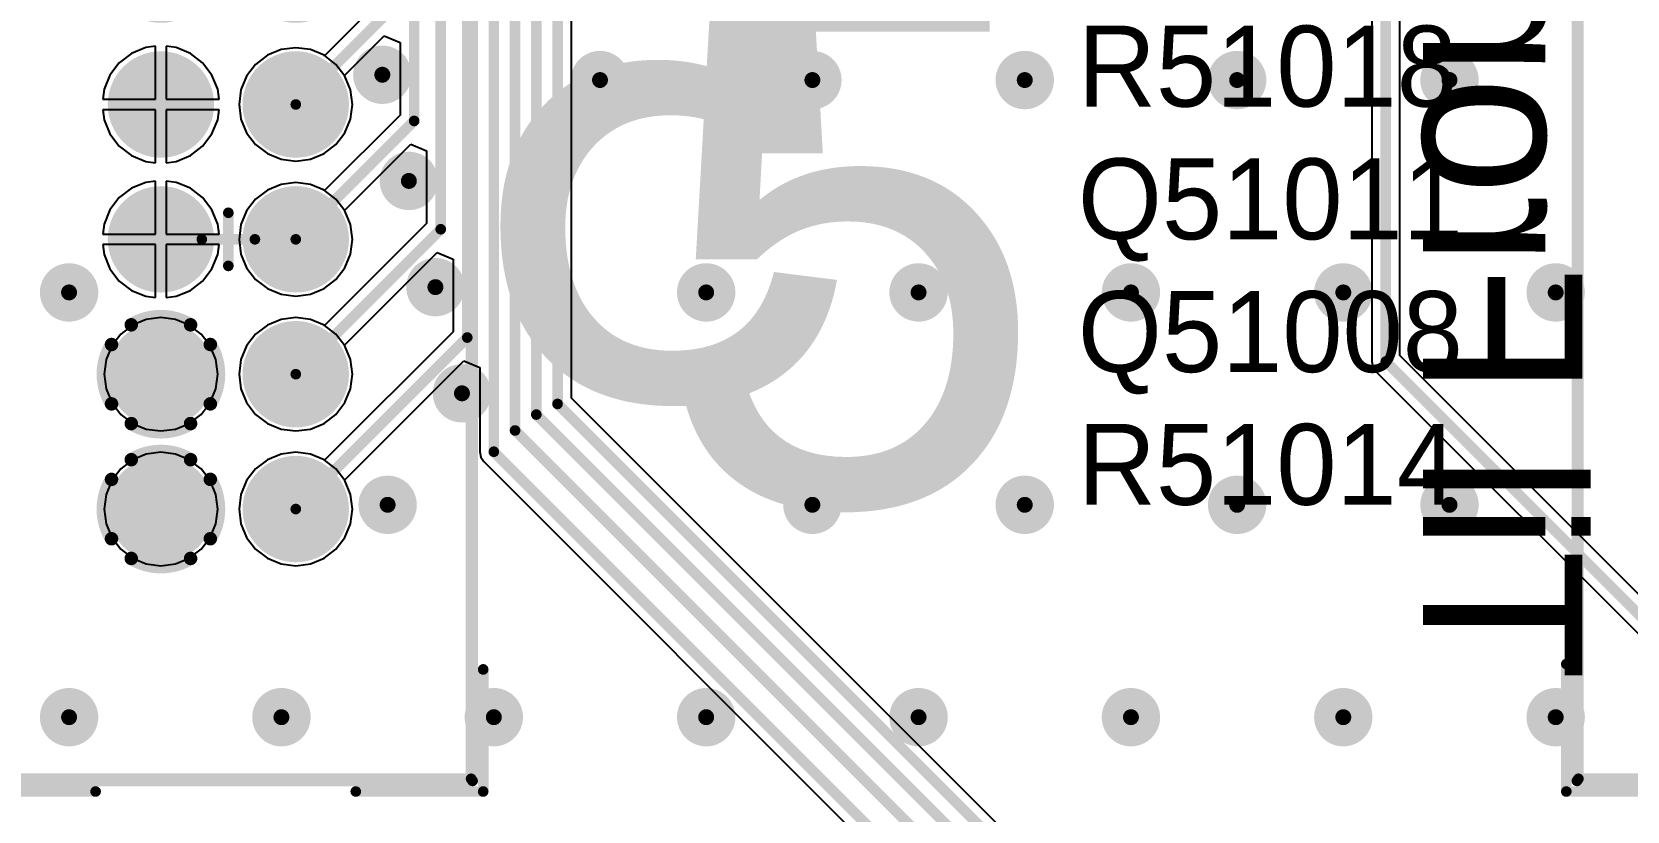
# Model space of a CAD drawing. Header units: millimetres. Extents: x 372 to 687, y 380 to 482.
# Drawn here: x 477.3 to 507.34, y 402.23 to 416.91 of the extents above; entities that cross this region are included whole.
import ezdxf

# ---------------------------------------------------------------- set-up
doc = ezdxf.new("R2010")
doc.units = ezdxf.units.MM
for name, color, linetype in [('BottomLayer', 5, 'Continuous'), ('BottomOverlay', 54, 'Continuous'), ('BottomSolder', 6, 'Continuous'), ('InternalPlane1', 76, 'Continuous'), ('InternalPlane2', 16, 'Continuous'), ('Mechanical13', 56, 'Continuous'), ('Mechanical15', 56, 'Continuous'), ('MultiLayer', 9, 'Continuous'), ('PadHoleLayer', 156, 'Continuous'), ('TopLayer', 1, 'Continuous'), ('TopOverlay', 2, 'Continuous'), ('TopSolder', 216, 'Continuous'), ('ViaHoleLayer', 16, 'Continuous')]:
    doc.layers.add(name, color=color, linetype=linetype)

# ---------------------------------------------------------------- blocks, each defined once
blk = doc.blocks.new('HDRV10W64P254_2X5_2030X900X900B_B_437')
at = {"layer": 'BottomLayer', "const_width": 0.9}
for points in [[(-1.72, 5.08, 1), (-0.82, 5.08, 1)], [(0.82, 5.08, 1), (1.72, 5.08, 1)], [(-1.72, 2.54, 1), (-0.82, 2.54, 1)], [(0.82, 2.54, 1), (1.72, 2.54, 1)], [(-1.72, 0, 1), (-0.82, 0, 1)], [(0.82, 0, 1), (1.72, 0, 1)], [(-1.72, -2.54, 1), (-0.82, -2.54, 1)], [(0.82, -2.54, 1), (1.72, -2.54, 1)], [(-1.72, -5.08, 1), (-0.82, -5.08, 1)], [(0.82, -5.08, 1), (1.72, -5.08, 1)]]:
    blk.add_lwpolyline(points, format="xyb", close=True, dxfattribs=at)
at = {"layer": 'BottomOverlay', "const_width": 0.2}
for points in [[(-2.4, 10.4), (-4.8, 10.4)], [(-4.8, 10.4), (-4.8, 8.1)], [(4.8, 10.4), (2.5, 10.4)], [(4.8, 10.4), (4.8, 8)], [(-4.8, -8), (-4.8, -10.4)], [(4.8, -8.1), (4.8, -10.4)], [(-2.5, -10.4), (-4.8, -10.4)], [(4.8, -10.4), (2.4, -10.4)]]:
    blk.add_lwpolyline(points, dxfattribs=at)
at = {"layer": 'BottomOverlay'}
for points, const_width in [([(-4.85, 10.4, 1), (-4.75, 10.4, 1)], 0.1), ([(-4.85, 10.4, 1), (-4.75, 10.4, 1)], 0.1), ([(-2.45, 10.4, 1), (-2.35, 10.4, 1)], 0.1), ([(2.45, 10.4, 1), (2.55, 10.4, 1)], 0.1), ([(4.75, 10.4, 1), (4.85, 10.4, 1)], 0.1), ([(4.75, 10.4, 1), (4.85, 10.4, 1)], 0.1), ([(-4.85, 8.1, 1), (-4.75, 8.1, 1)], 0.1), ([(4.75, 8, 1), (4.85, 8, 1)], 0.1), ([(-4.85, -8, 1), (-4.75, -8, 1)], 0.1), ([(4.75, -8.1, 1), (4.85, -8.1, 1)], 0.1), ([(-5.3, -10, 1), (-5.7, -10, 1)], 0.5), ([(-5.825, -10, 1), (-5.575, -10, 1)], 0.25), ([(-5.425, -10, 1), (-5.175, -10, 1)], 0.25), ([(-4.85, -10.4, 1), (-4.75, -10.4, 1)], 0.1), ([(-4.85, -10.4, 1), (-4.75, -10.4, 1)], 0.1), ([(-2.55, -10.4, 1), (-2.45, -10.4, 1)], 0.1), ([(2.35, -10.4, 1), (2.45, -10.4, 1)], 0.1), ([(4.75, -10.4, 1), (4.85, -10.4, 1)], 0.1), ([(4.75, -10.4, 1), (4.85, -10.4, 1)], 0.1)]:
    blk.add_lwpolyline(points, format="xyb", close=True, dxfattribs=dict(at, const_width=const_width))
at = {"layer": 'BottomSolder', "const_width": 1.002}
for points in [[(-1.771, 5.08, 1), (-0.769, 5.08, 1)], [(0.769, 5.08, 1), (1.771, 5.08, 1)], [(-1.771, 2.54, 1), (-0.769, 2.54, 1)], [(0.769, 2.54, 1), (1.771, 2.54, 1)], [(-1.771, 0, 1), (-0.769, 0, 1)], [(0.769, 0, 1), (1.771, 0, 1)], [(-1.771, -2.54, 1), (-0.769, -2.54, 1)], [(0.769, -2.54, 1), (1.771, -2.54, 1)], [(-1.771, -5.08, 1), (-0.769, -5.08, 1)], [(0.769, -5.08, 1), (1.771, -5.08, 1)]]:
    blk.add_lwpolyline(points, format="xyb", close=True, dxfattribs=at)
at = {"layer": 'InternalPlane1', "const_width": 0.85}
for points in [[(-1.695, 5.08, 1), (-0.845, 5.08, 1)], [(0.845, 5.08, 1), (1.695, 5.08, 1)], [(-1.695, 2.54, 1), (-0.845, 2.54, 1)], [(0.845, 2.54, 1), (1.695, 2.54, 1)], [(-1.695, 0, 1), (-0.845, 0, 1)], [(0.845, 0, 1), (1.695, 0, 1)], [(-1.695, -2.54, 1), (-0.845, -2.54, 1)], [(0.845, -2.54, 1), (1.695, -2.54, 1)], [(-1.695, -5.08, 1), (-0.845, -5.08, 1)], [(0.845, -5.08, 1), (1.695, -5.08, 1)]]:
    blk.add_lwpolyline(points, format="xyb", close=True, dxfattribs=at)
at = {"layer": 'InternalPlane2', "const_width": 0.254}
for points in [[(0.711, 6.01, -0.277325), (1.829, 6.01)], [(0.34, 4.521, -0.277325), (0.34, 5.639)], [(2.2, 5.639, -0.277325), (2.2, 4.521)], [(1.829, 4.15, -0.277325), (0.711, 4.15)], [(0.711, 3.47, -0.277325), (1.829, 3.47)], [(0.34, 1.981, -0.277325), (0.34, 3.099)], [(2.2, 3.099, -0.277325), (2.2, 1.981)], [(1.829, 1.61, -0.277325), (0.711, 1.61)]]:
    blk.add_lwpolyline(points, format="xyb", dxfattribs=at)
at = {"layer": 'InternalPlane2'}
for points, const_width in [([(0.648, 6.01, 1), (0.775, 6.01, 1)], 0.127), ([(1.765, 6.01, 1), (1.892, 6.01, 1)], 0.127), ([(-1.695, 5.08, 1), (-0.845, 5.08, 1)], 0.85), ([(0.276, 5.639, 1), (0.403, 5.639, 1)], 0.127), ([(2.137, 5.639, 1), (2.264, 5.639, 1)], 0.127), ([(0.276, 4.521, 1), (0.403, 4.521, 1)], 0.127), ([(2.137, 4.521, 1), (2.264, 4.521, 1)], 0.127), ([(0.648, 4.15, 1), (0.775, 4.15, 1)], 0.127), ([(1.765, 4.15, 1), (1.892, 4.15, 1)], 0.127), ([(-1.695, 2.54, 1), (-0.845, 2.54, 1)], 0.85), ([(0.648, 3.47, 1), (0.775, 3.47, 1)], 0.127), ([(1.765, 3.47, 1), (1.892, 3.47, 1)], 0.127), ([(0.276, 3.099, 1), (0.403, 3.099, 1)], 0.127), ([(2.137, 3.099, 1), (2.264, 3.099, 1)], 0.127), ([(0.276, 1.981, 1), (0.403, 1.981, 1)], 0.127), ([(2.137, 1.981, 1), (2.264, 1.981, 1)], 0.127), ([(0.648, 1.61, 1), (0.775, 1.61, 1)], 0.127), ([(1.765, 1.61, 1), (1.892, 1.61, 1)], 0.127), ([(-1.695, 0, 1), (-0.845, 0, 1)], 0.85), ([(0.845, 0, 1), (1.695, 0, 1)], 0.85), ([(-1.695, -2.54, 1), (-0.845, -2.54, 1)], 0.85), ([(0.845, -2.54, 1), (1.695, -2.54, 1)], 0.85), ([(-1.695, -5.08, 1), (-0.845, -5.08, 1)], 0.85), ([(0.845, -5.08, 1), (1.695, -5.08, 1)], 0.85)]:
    blk.add_lwpolyline(points, format="xyb", close=True, dxfattribs=dict(at, const_width=const_width))
at = {"layer": 'Mechanical13', "const_width": 0.2}
for points in [[(-4.572, 10.16), (-4.572, -10.16)], [(4.572, 10.16), (-4.572, 10.16)], [(4.572, 10.16), (4.572, -10.16)], [(4.572, -10.16), (-4.572, -10.16)]]:
    blk.add_lwpolyline(points, dxfattribs=at)
at = {"layer": 'Mechanical13', "const_width": 0.1}
for points in [[(-4.622, 10.16, 1), (-4.522, 10.16, 1)], [(-4.622, 10.16, 1), (-4.522, 10.16, 1)], [(4.522, 10.16, 1), (4.622, 10.16, 1)], [(4.522, 10.16, 1), (4.622, 10.16, 1)], [(-4.622, -10.16, 1), (-4.522, -10.16, 1)], [(-4.622, -10.16, 1), (-4.522, -10.16, 1)], [(4.522, -10.16, 1), (4.622, -10.16, 1)], [(4.522, -10.16, 1), (4.622, -10.16, 1)]]:
    blk.add_lwpolyline(points, format="xyb", close=True, dxfattribs=at)
at = {"layer": 'Mechanical15', "const_width": 0.2}
for points in [[(-4.6, 10.2), (-4.6, -10.2)], [(4.6, 10.2), (-4.6, 10.2)], [(4.6, 10.2), (4.6, -10.2)], [(0, 0.5), (0, -0.5)], [(0.5, 0), (-0.5, 0)], [(4.6, -10.2), (-4.6, -10.2)]]:
    blk.add_lwpolyline(points, dxfattribs=at)
at = {"layer": 'Mechanical15', "const_width": 0.1}
for points in [[(-4.65, 10.2, 1), (-4.55, 10.2, 1)], [(-4.65, 10.2, 1), (-4.55, 10.2, 1)], [(4.55, 10.2, 1), (4.65, 10.2, 1)], [(4.55, 10.2, 1), (4.65, 10.2, 1)], [(-0.05, 0.5, 1), (0.05, 0.5, 1)], [(-0.55, 0, 1), (-0.45, 0, 1)], [(0.45, 0, 1), (0.55, 0, 1)], [(-0.05, -0.5, 1), (0.05, -0.5, 1)], [(-4.65, -10.2, 1), (-4.55, -10.2, 1)], [(-4.65, -10.2, 1), (-4.55, -10.2, 1)], [(4.55, -10.2, 1), (4.65, -10.2, 1)], [(4.55, -10.2, 1), (4.65, -10.2, 1)]]:
    blk.add_lwpolyline(points, format="xyb", close=True, dxfattribs=at)
at = {"layer": 'MultiLayer', "const_width": 0.9}
for points in [[(-1.72, 5.08, 1), (-0.82, 5.08, 1)], [(0.82, 5.08, 1), (1.72, 5.08, 1)], [(-1.72, 2.54, 1), (-0.82, 2.54, 1)], [(0.82, 2.54, 1), (1.72, 2.54, 1)], [(-1.72, 0, 1), (-0.82, 0, 1)], [(0.82, 0, 1), (1.72, 0, 1)], [(-1.72, -2.54, 1), (-0.82, -2.54, 1)], [(0.82, -2.54, 1), (1.72, -2.54, 1)], [(-1.72, -5.08, 1), (-0.82, -5.08, 1)], [(0.82, -5.08, 1), (1.72, -5.08, 1)]]:
    blk.add_lwpolyline(points, format="xyb", close=True, dxfattribs=at)
at = {"layer": 'PadHoleLayer', "const_width": 0.45}
for points in [[(-1.495, 5.08, 1), (-1.045, 5.08, 1)], [(1.045, 5.08, 1), (1.495, 5.08, 1)], [(-1.495, 2.54, 1), (-1.045, 2.54, 1)], [(1.045, 2.54, 1), (1.495, 2.54, 1)], [(-1.495, 0, 1), (-1.045, 0, 1)], [(1.045, 0, 1), (1.495, 0, 1)], [(-1.495, -2.54, 1), (-1.045, -2.54, 1)], [(1.045, -2.54, 1), (1.495, -2.54, 1)], [(-1.495, -5.08, 1), (-1.045, -5.08, 1)], [(1.045, -5.08, 1), (1.495, -5.08, 1)]]:
    blk.add_lwpolyline(points, format="xyb", close=True, dxfattribs=at)
at = {"layer": 'TopLayer', "const_width": 0.9}
for points in [[(-1.72, 5.08, 1), (-0.82, 5.08, 1)], [(0.82, 5.08, 1), (1.72, 5.08, 1)], [(-1.72, 2.54, 1), (-0.82, 2.54, 1)], [(0.82, 2.54, 1), (1.72, 2.54, 1)], [(-1.72, 0, 1), (-0.82, 0, 1)], [(0.82, 0, 1), (1.72, 0, 1)], [(-1.72, -2.54, 1), (-0.82, -2.54, 1)], [(0.82, -2.54, 1), (1.72, -2.54, 1)], [(-1.72, -5.08, 1), (-0.82, -5.08, 1)], [(0.82, -5.08, 1), (1.72, -5.08, 1)]]:
    blk.add_lwpolyline(points, format="xyb", close=True, dxfattribs=at)
at = {"layer": 'TopSolder', "const_width": 1.002}
for points in [[(-1.771, 5.08, 1), (-0.769, 5.08, 1)], [(0.769, 5.08, 1), (1.771, 5.08, 1)], [(-1.771, 2.54, 1), (-0.769, 2.54, 1)], [(0.769, 2.54, 1), (1.771, 2.54, 1)], [(-1.771, 0, 1), (-0.769, 0, 1)], [(0.769, 0, 1), (1.771, 0, 1)], [(-1.771, -2.54, 1), (-0.769, -2.54, 1)], [(0.769, -2.54, 1), (1.771, -2.54, 1)], [(-1.771, -5.08, 1), (-0.769, -5.08, 1)], [(0.769, -5.08, 1), (1.771, -5.08, 1)]]:
    blk.add_lwpolyline(points, format="xyb", close=True, dxfattribs=at)
blk = doc.blocks.new('HDRV10W64P254_2X5_2030X900X900B_B_439')
at = {"layer": 'BottomLayer', "const_width": 0.9}
for points in [[(-1.72, 5.08, 1), (-0.82, 5.08, 1)], [(0.82, 5.08, 1), (1.72, 5.08, 1)], [(-1.72, 2.54, 1), (-0.82, 2.54, 1)], [(0.82, 2.54, 1), (1.72, 2.54, 1)], [(-1.72, 0, 1), (-0.82, 0, 1)], [(0.82, 0, 1), (1.72, 0, 1)], [(-1.72, -2.54, 1), (-0.82, -2.54, 1)], [(0.82, -2.54, 1), (1.72, -2.54, 1)], [(-1.72, -5.08, 1), (-0.82, -5.08, 1)], [(0.82, -5.08, 1), (1.72, -5.08, 1)]]:
    blk.add_lwpolyline(points, format="xyb", close=True, dxfattribs=at)
at = {"layer": 'BottomOverlay', "const_width": 0.2}
for points in [[(-2.4, 10.4), (-4.8, 10.4)], [(-4.8, 10.4), (-4.8, 8.1)], [(4.8, 10.4), (2.5, 10.4)], [(4.8, 10.4), (4.8, 8)], [(-4.8, -8), (-4.8, -10.4)], [(4.8, -8.1), (4.8, -10.4)], [(-2.5, -10.4), (-4.8, -10.4)], [(4.8, -10.4), (2.4, -10.4)]]:
    blk.add_lwpolyline(points, dxfattribs=at)
at = {"layer": 'BottomOverlay'}
for points, const_width in [([(-4.85, 10.4, 1), (-4.75, 10.4, 1)], 0.1), ([(-4.85, 10.4, 1), (-4.75, 10.4, 1)], 0.1), ([(-2.45, 10.4, 1), (-2.35, 10.4, 1)], 0.1), ([(2.45, 10.4, 1), (2.55, 10.4, 1)], 0.1), ([(4.75, 10.4, 1), (4.85, 10.4, 1)], 0.1), ([(4.75, 10.4, 1), (4.85, 10.4, 1)], 0.1), ([(-4.85, 8.1, 1), (-4.75, 8.1, 1)], 0.1), ([(4.75, 8, 1), (4.85, 8, 1)], 0.1), ([(-4.85, -8, 1), (-4.75, -8, 1)], 0.1), ([(4.75, -8.1, 1), (4.85, -8.1, 1)], 0.1), ([(-5.3, -10, 1), (-5.7, -10, 1)], 0.5), ([(-5.825, -10, 1), (-5.575, -10, 1)], 0.25), ([(-5.425, -10, 1), (-5.175, -10, 1)], 0.25), ([(-4.85, -10.4, 1), (-4.75, -10.4, 1)], 0.1), ([(-4.85, -10.4, 1), (-4.75, -10.4, 1)], 0.1), ([(-2.55, -10.4, 1), (-2.45, -10.4, 1)], 0.1), ([(2.35, -10.4, 1), (2.45, -10.4, 1)], 0.1), ([(4.75, -10.4, 1), (4.85, -10.4, 1)], 0.1), ([(4.75, -10.4, 1), (4.85, -10.4, 1)], 0.1)]:
    blk.add_lwpolyline(points, format="xyb", close=True, dxfattribs=dict(at, const_width=const_width))
at = {"layer": 'BottomSolder', "const_width": 1.002}
for points in [[(-1.771, 5.08, 1), (-0.769, 5.08, 1)], [(0.769, 5.08, 1), (1.771, 5.08, 1)], [(-1.771, 2.54, 1), (-0.769, 2.54, 1)], [(0.769, 2.54, 1), (1.771, 2.54, 1)], [(-1.771, 0, 1), (-0.769, 0, 1)], [(0.769, 0, 1), (1.771, 0, 1)], [(-1.771, -2.54, 1), (-0.769, -2.54, 1)], [(0.769, -2.54, 1), (1.771, -2.54, 1)], [(-1.771, -5.08, 1), (-0.769, -5.08, 1)], [(0.769, -5.08, 1), (1.771, -5.08, 1)]]:
    blk.add_lwpolyline(points, format="xyb", close=True, dxfattribs=at)
at = {"layer": 'InternalPlane1', "const_width": 0.85}
for points in [[(-1.695, 5.08, 1), (-0.845, 5.08, 1)], [(0.845, 5.08, 1), (1.695, 5.08, 1)], [(-1.695, 2.54, 1), (-0.845, 2.54, 1)], [(0.845, 2.54, 1), (1.695, 2.54, 1)], [(-1.695, 0, 1), (-0.845, 0, 1)], [(0.845, 0, 1), (1.695, 0, 1)], [(-1.695, -2.54, 1), (-0.845, -2.54, 1)], [(0.845, -2.54, 1), (1.695, -2.54, 1)], [(-1.695, -5.08, 1), (-0.845, -5.08, 1)], [(0.845, -5.08, 1), (1.695, -5.08, 1)]]:
    blk.add_lwpolyline(points, format="xyb", close=True, dxfattribs=at)
at = {"layer": 'InternalPlane2', "const_width": 0.254}
for points in [[(0.711, 6.01, -0.277325), (1.829, 6.01)], [(0.34, 4.521, -0.277325), (0.34, 5.639)], [(2.2, 5.639, -0.277325), (2.2, 4.521)], [(1.829, 4.15, -0.277325), (0.711, 4.15)], [(0.711, 3.47, -0.277325), (1.829, 3.47)], [(0.34, 1.981, -0.277325), (0.34, 3.099)], [(2.2, 3.099, -0.277325), (2.2, 1.981)], [(1.829, 1.61, -0.277325), (0.711, 1.61)]]:
    blk.add_lwpolyline(points, format="xyb", dxfattribs=at)
at = {"layer": 'InternalPlane2'}
for points, const_width in [([(0.648, 6.01, 1), (0.775, 6.01, 1)], 0.127), ([(1.765, 6.01, 1), (1.892, 6.01, 1)], 0.127), ([(-1.695, 5.08, 1), (-0.845, 5.08, 1)], 0.85), ([(0.276, 5.639, 1), (0.403, 5.639, 1)], 0.127), ([(2.137, 5.639, 1), (2.264, 5.639, 1)], 0.127), ([(0.276, 4.521, 1), (0.403, 4.521, 1)], 0.127), ([(2.137, 4.521, 1), (2.264, 4.521, 1)], 0.127), ([(0.648, 4.15, 1), (0.775, 4.15, 1)], 0.127), ([(1.765, 4.15, 1), (1.892, 4.15, 1)], 0.127), ([(-1.695, 2.54, 1), (-0.845, 2.54, 1)], 0.85), ([(0.648, 3.47, 1), (0.775, 3.47, 1)], 0.127), ([(1.765, 3.47, 1), (1.892, 3.47, 1)], 0.127), ([(0.276, 3.099, 1), (0.403, 3.099, 1)], 0.127), ([(2.137, 3.099, 1), (2.264, 3.099, 1)], 0.127), ([(0.276, 1.981, 1), (0.403, 1.981, 1)], 0.127), ([(2.137, 1.981, 1), (2.264, 1.981, 1)], 0.127), ([(0.648, 1.61, 1), (0.775, 1.61, 1)], 0.127), ([(1.765, 1.61, 1), (1.892, 1.61, 1)], 0.127), ([(-1.695, 0, 1), (-0.845, 0, 1)], 0.85), ([(0.845, 0, 1), (1.695, 0, 1)], 0.85), ([(-1.695, -2.54, 1), (-0.845, -2.54, 1)], 0.85), ([(0.845, -2.54, 1), (1.695, -2.54, 1)], 0.85), ([(-1.695, -5.08, 1), (-0.845, -5.08, 1)], 0.85), ([(0.845, -5.08, 1), (1.695, -5.08, 1)], 0.85)]:
    blk.add_lwpolyline(points, format="xyb", close=True, dxfattribs=dict(at, const_width=const_width))
at = {"layer": 'Mechanical13', "const_width": 0.2}
for points in [[(-4.572, 10.16), (-4.572, -10.16)], [(4.572, 10.16), (-4.572, 10.16)], [(4.572, 10.16), (4.572, -10.16)], [(4.572, -10.16), (-4.572, -10.16)]]:
    blk.add_lwpolyline(points, dxfattribs=at)
at = {"layer": 'Mechanical13', "const_width": 0.1}
for points in [[(-4.622, 10.16, 1), (-4.522, 10.16, 1)], [(-4.622, 10.16, 1), (-4.522, 10.16, 1)], [(4.522, 10.16, 1), (4.622, 10.16, 1)], [(4.522, 10.16, 1), (4.622, 10.16, 1)], [(-4.622, -10.16, 1), (-4.522, -10.16, 1)], [(-4.622, -10.16, 1), (-4.522, -10.16, 1)], [(4.522, -10.16, 1), (4.622, -10.16, 1)], [(4.522, -10.16, 1), (4.622, -10.16, 1)]]:
    blk.add_lwpolyline(points, format="xyb", close=True, dxfattribs=at)
at = {"layer": 'Mechanical15', "const_width": 0.2}
for points in [[(-4.6, 10.2), (-4.6, -10.2)], [(4.6, 10.2), (-4.6, 10.2)], [(4.6, 10.2), (4.6, -10.2)], [(0, 0.5), (0, -0.5)], [(0.5, 0), (-0.5, 0)], [(4.6, -10.2), (-4.6, -10.2)]]:
    blk.add_lwpolyline(points, dxfattribs=at)
at = {"layer": 'Mechanical15', "const_width": 0.1}
for points in [[(-4.65, 10.2, 1), (-4.55, 10.2, 1)], [(-4.65, 10.2, 1), (-4.55, 10.2, 1)], [(4.55, 10.2, 1), (4.65, 10.2, 1)], [(4.55, 10.2, 1), (4.65, 10.2, 1)], [(-0.05, 0.5, 1), (0.05, 0.5, 1)], [(-0.55, 0, 1), (-0.45, 0, 1)], [(0.45, 0, 1), (0.55, 0, 1)], [(-0.05, -0.5, 1), (0.05, -0.5, 1)], [(-4.65, -10.2, 1), (-4.55, -10.2, 1)], [(-4.65, -10.2, 1), (-4.55, -10.2, 1)], [(4.55, -10.2, 1), (4.65, -10.2, 1)], [(4.55, -10.2, 1), (4.65, -10.2, 1)]]:
    blk.add_lwpolyline(points, format="xyb", close=True, dxfattribs=at)
at = {"layer": 'MultiLayer', "const_width": 0.9}
for points in [[(-1.72, 5.08, 1), (-0.82, 5.08, 1)], [(0.82, 5.08, 1), (1.72, 5.08, 1)], [(-1.72, 2.54, 1), (-0.82, 2.54, 1)], [(0.82, 2.54, 1), (1.72, 2.54, 1)], [(-1.72, 0, 1), (-0.82, 0, 1)], [(0.82, 0, 1), (1.72, 0, 1)], [(-1.72, -2.54, 1), (-0.82, -2.54, 1)], [(0.82, -2.54, 1), (1.72, -2.54, 1)], [(-1.72, -5.08, 1), (-0.82, -5.08, 1)], [(0.82, -5.08, 1), (1.72, -5.08, 1)]]:
    blk.add_lwpolyline(points, format="xyb", close=True, dxfattribs=at)
at = {"layer": 'PadHoleLayer', "const_width": 0.45}
for points in [[(-1.495, 5.08, 1), (-1.045, 5.08, 1)], [(1.045, 5.08, 1), (1.495, 5.08, 1)], [(-1.495, 2.54, 1), (-1.045, 2.54, 1)], [(1.045, 2.54, 1), (1.495, 2.54, 1)], [(-1.495, 0, 1), (-1.045, 0, 1)], [(1.045, 0, 1), (1.495, 0, 1)], [(-1.495, -2.54, 1), (-1.045, -2.54, 1)], [(1.045, -2.54, 1), (1.495, -2.54, 1)], [(-1.495, -5.08, 1), (-1.045, -5.08, 1)], [(1.045, -5.08, 1), (1.495, -5.08, 1)]]:
    blk.add_lwpolyline(points, format="xyb", close=True, dxfattribs=at)
at = {"layer": 'TopLayer', "const_width": 0.9}
for points in [[(-1.72, 5.08, 1), (-0.82, 5.08, 1)], [(0.82, 5.08, 1), (1.72, 5.08, 1)], [(-1.72, 2.54, 1), (-0.82, 2.54, 1)], [(0.82, 2.54, 1), (1.72, 2.54, 1)], [(-1.72, 0, 1), (-0.82, 0, 1)], [(0.82, 0, 1), (1.72, 0, 1)], [(-1.72, -2.54, 1), (-0.82, -2.54, 1)], [(0.82, -2.54, 1), (1.72, -2.54, 1)], [(-1.72, -5.08, 1), (-0.82, -5.08, 1)], [(0.82, -5.08, 1), (1.72, -5.08, 1)]]:
    blk.add_lwpolyline(points, format="xyb", close=True, dxfattribs=at)
at = {"layer": 'TopSolder', "const_width": 1.002}
for points in [[(-1.771, 5.08, 1), (-0.769, 5.08, 1)], [(0.769, 5.08, 1), (1.771, 5.08, 1)], [(-1.771, 2.54, 1), (-0.769, 2.54, 1)], [(0.769, 2.54, 1), (1.771, 2.54, 1)], [(-1.771, 0, 1), (-0.769, 0, 1)], [(0.769, 0, 1), (1.771, 0, 1)], [(-1.771, -2.54, 1), (-0.769, -2.54, 1)], [(0.769, -2.54, 1), (1.771, -2.54, 1)], [(-1.771, -5.08, 1), (-0.769, -5.08, 1)], [(0.769, -5.08, 1), (1.771, -5.08, 1)]]:
    blk.add_lwpolyline(points, format="xyb", close=True, dxfattribs=at)

msp = doc.modelspace()

# ---------------------------------------------------------------- linework, layer by layer
at = {"layer": 'BottomLayer'}
for p, q in [((479.175, 416.501), (478.945, 416.325)), ((479.443, 416.612), (479.175, 416.501)), ((479.63, 416.636), (479.443, 416.612)), ((479.63, 415.64), (479.63, 416.636)), ((480.017, 416.612), (479.83, 416.636)), ((479.83, 416.636), (479.83, 415.64)), ((480.285, 416.501), (480.017, 416.612)), ((480.515, 416.325), (480.285, 416.501)), ((481.735, 416.466), (481.514, 416.296)), ((481.993, 416.573), (481.735, 416.466)), ((482.27, 416.609), (481.993, 416.573)), ((482.547, 416.573), (482.27, 416.609)), ((482.805, 416.466), (482.547, 416.573)), ((483.026, 416.296), (482.805, 416.466)), ((478.945, 416.325), (478.769, 416.095)), ((480.691, 416.095), (480.515, 416.325)), ((481.514, 416.296), (481.344, 416.075)), ((483.196, 416.075), (483.026, 416.296)), ((478.658, 415.827), (478.634, 415.64)), ((478.769, 416.095), (478.658, 415.827)), ((480.802, 415.827), (480.691, 416.095)), ((480.826, 415.64), (480.802, 415.827)), ((481.344, 416.075), (481.237, 415.817)), ((483.303, 415.817), (483.196, 416.075)), ((478.634, 415.64), (479.63, 415.64)), ((479.83, 415.64), (480.826, 415.64)), ((481.237, 415.817), (481.201, 415.54)), ((481.201, 415.54), (481.237, 415.263)), ((483.339, 415.54), (483.303, 415.817)), ((483.303, 415.263), (483.339, 415.54)), ((479.63, 415.44), (478.634, 415.44)), ((478.634, 415.44), (478.658, 415.253)), ((478.658, 415.253), (478.769, 414.985)), ((479.63, 414.444), (479.63, 415.44)), ((480.826, 415.44), (479.83, 415.44)), ((479.83, 415.44), (479.83, 414.444)), ((480.691, 414.985), (480.802, 415.253)), ((480.802, 415.253), (480.826, 415.44)), ((481.237, 415.263), (481.344, 415.005)), ((483.196, 415.005), (483.303, 415.263)), ((478.769, 414.985), (478.945, 414.755)), ((480.515, 414.755), (480.691, 414.985)), ((481.344, 415.005), (481.514, 414.784)), ((483.026, 414.784), (483.196, 415.005)), ((478.945, 414.755), (479.175, 414.579)), ((480.285, 414.579), (480.515, 414.755)), ((481.514, 414.784), (481.735, 414.614)), ((482.805, 414.614), (483.026, 414.784)), ((479.175, 414.579), (479.443, 414.468)), ((479.443, 414.468), (479.63, 414.444)), ((479.83, 414.444), (480.017, 414.468)), ((480.017, 414.468), (480.285, 414.579)), ((481.735, 414.614), (481.993, 414.507)), ((481.993, 414.507), (482.27, 414.471)), ((482.27, 414.471), (482.547, 414.507)), ((482.547, 414.507), (482.805, 414.614)), ((479.443, 414.072), (479.175, 413.961)), ((479.63, 414.096), (479.443, 414.072)), ((479.63, 413.1), (479.63, 414.096)), ((480.017, 414.072), (479.83, 414.096)), ((479.83, 414.096), (479.83, 413.1)), ((480.285, 413.961), (480.017, 414.072)), ((481.993, 414.033), (481.735, 413.926)), ((482.27, 414.069), (481.993, 414.033)), ((482.547, 414.033), (482.27, 414.069)), ((482.805, 413.926), (482.547, 414.033)), ((478.945, 413.785), (478.769, 413.555)), ((479.175, 413.961), (478.945, 413.785)), ((480.515, 413.785), (480.285, 413.961)), ((480.691, 413.555), (480.515, 413.785)), ((481.514, 413.756), (481.344, 413.535)), ((481.735, 413.926), (481.514, 413.756)), ((483.026, 413.756), (482.805, 413.926)), ((483.196, 413.535), (483.026, 413.756)), ((478.769, 413.555), (478.658, 413.287)), ((480.802, 413.287), (480.691, 413.555)), ((481.344, 413.535), (481.237, 413.277)), ((483.303, 413.277), (483.196, 413.535)), ((478.658, 413.287), (478.634, 413.1)), ((480.826, 413.1), (480.802, 413.287)), ((481.237, 413.277), (481.201, 413)), ((483.339, 413), (483.303, 413.277)), ((478.634, 413.1), (479.63, 413.1)), ((479.63, 412.9), (478.634, 412.9)), ((478.634, 412.9), (478.658, 412.713)), ((479.63, 411.904), (479.63, 412.9)), ((479.83, 413.1), (480.826, 413.1)), ((480.826, 412.9), (479.83, 412.9)), ((479.83, 412.9), (479.83, 411.904)), ((480.802, 412.713), (480.826, 412.9)), ((481.201, 413), (481.237, 412.723)), ((483.303, 412.723), (483.339, 413)), ((478.658, 412.713), (478.769, 412.445)), ((480.691, 412.445), (480.802, 412.713)), ((481.237, 412.723), (481.344, 412.465)), ((483.196, 412.465), (483.303, 412.723)), ((478.769, 412.445), (478.945, 412.215)), ((480.515, 412.215), (480.691, 412.445)), ((481.344, 412.465), (481.514, 412.244)), ((481.514, 412.244), (481.735, 412.074)), ((482.805, 412.074), (483.026, 412.244)), ((483.026, 412.244), (483.196, 412.465)), ((478.945, 412.215), (479.175, 412.039)), ((479.175, 412.039), (479.443, 411.928)), ((479.443, 411.928), (479.63, 411.904)), ((479.83, 411.904), (480.017, 411.928)), ((480.017, 411.928), (480.285, 412.039)), ((480.285, 412.039), (480.515, 412.215)), ((481.735, 412.074), (481.993, 411.967)), ((481.993, 411.967), (482.27, 411.931)), ((482.27, 411.931), (482.547, 411.967)), ((482.547, 411.967), (482.805, 412.074)), ((479.195, 411.386), (478.974, 411.216)), ((479.453, 411.493), (479.195, 411.386)), ((479.73, 411.529), (479.453, 411.493)), ((480.007, 411.493), (479.73, 411.529)), ((480.265, 411.386), (480.007, 411.493)), ((480.486, 411.216), (480.265, 411.386)), ((481.735, 411.386), (481.514, 411.216)), ((481.993, 411.493), (481.735, 411.386)), ((482.27, 411.529), (481.993, 411.493)), ((482.547, 411.493), (482.27, 411.529)), ((482.805, 411.386), (482.547, 411.493)), ((483.026, 411.216), (482.805, 411.386)), ((478.974, 411.216), (478.804, 410.995)), ((480.656, 410.995), (480.486, 411.216)), ((481.514, 411.216), (481.344, 410.995)), ((483.196, 410.995), (483.026, 411.216)), ((478.697, 410.737), (478.661, 410.46)), ((478.804, 410.995), (478.697, 410.737)), ((480.763, 410.737), (480.656, 410.995)), ((480.799, 410.46), (480.763, 410.737)), ((481.237, 410.737), (481.201, 410.46)), ((481.344, 410.995), (481.237, 410.737)), ((483.303, 410.737), (483.196, 410.995)), ((483.339, 410.46), (483.303, 410.737)), ((478.661, 410.46), (478.697, 410.183)), ((480.763, 410.183), (480.799, 410.46)), ((481.201, 410.46), (481.237, 410.183)), ((483.303, 410.183), (483.339, 410.46)), ((478.697, 410.183), (478.804, 409.925)), ((480.656, 409.925), (480.763, 410.183)), ((481.237, 410.183), (481.344, 409.925)), ((483.196, 409.925), (483.303, 410.183)), ((478.804, 409.925), (478.974, 409.704)), ((480.486, 409.704), (480.656, 409.925)), ((481.344, 409.925), (481.514, 409.704)), ((483.026, 409.704), (483.196, 409.925)), ((478.974, 409.704), (479.195, 409.534)), ((479.195, 409.534), (479.453, 409.427)), ((480.007, 409.427), (480.265, 409.534)), ((480.265, 409.534), (480.486, 409.704)), ((481.514, 409.704), (481.735, 409.534)), ((481.735, 409.534), (481.993, 409.427)), ((482.547, 409.427), (482.805, 409.534)), ((482.805, 409.534), (483.026, 409.704)), ((479.453, 409.427), (479.73, 409.391)), ((479.73, 409.391), (480.007, 409.427)), ((481.993, 409.427), (482.27, 409.391)), ((482.27, 409.391), (482.547, 409.427)), ((479.453, 408.953), (479.195, 408.846)), ((479.73, 408.989), (479.453, 408.953)), ((480.007, 408.953), (479.73, 408.989)), ((480.265, 408.846), (480.007, 408.953)), ((481.993, 408.953), (481.735, 408.846)), ((482.27, 408.989), (481.993, 408.953)), ((482.547, 408.953), (482.27, 408.989)), ((482.805, 408.846), (482.547, 408.953)), ((478.974, 408.676), (478.804, 408.455)), ((479.195, 408.846), (478.974, 408.676)), ((480.486, 408.676), (480.265, 408.846)), ((480.656, 408.455), (480.486, 408.676)), ((481.514, 408.676), (481.344, 408.455)), ((481.735, 408.846), (481.514, 408.676)), ((483.026, 408.676), (482.805, 408.846)), ((483.196, 408.455), (483.026, 408.676)), ((478.804, 408.455), (478.697, 408.197)), ((480.763, 408.197), (480.656, 408.455)), ((481.344, 408.455), (481.237, 408.197)), ((483.303, 408.197), (483.196, 408.455)), ((478.697, 408.197), (478.661, 407.92)), ((480.799, 407.92), (480.763, 408.197)), ((481.237, 408.197), (481.201, 407.92)), ((483.339, 407.92), (483.303, 408.197)), ((478.661, 407.92), (478.697, 407.643)), ((480.763, 407.643), (480.799, 407.92)), ((481.201, 407.92), (481.237, 407.643)), ((483.303, 407.643), (483.339, 407.92)), ((478.697, 407.643), (478.804, 407.385)), ((480.656, 407.385), (480.763, 407.643)), ((481.237, 407.643), (481.344, 407.385)), ((483.196, 407.385), (483.303, 407.643)), ((478.804, 407.385), (478.974, 407.164)), ((478.974, 407.164), (479.195, 406.994)), ((480.265, 406.994), (480.486, 407.164)), ((480.486, 407.164), (480.656, 407.385)), ((481.344, 407.385), (481.514, 407.164)), ((481.514, 407.164), (481.735, 406.994)), ((482.805, 406.994), (483.026, 407.164)), ((483.026, 407.164), (483.196, 407.385)), ((479.195, 406.994), (479.453, 406.887)), ((479.453, 406.887), (479.73, 406.851)), ((479.73, 406.851), (480.007, 406.887)), ((480.007, 406.887), (480.265, 406.994)), ((481.735, 406.994), (481.993, 406.887)), ((481.993, 406.887), (482.27, 406.851)), ((482.27, 406.851), (482.547, 406.887)), ((482.547, 406.887), (482.805, 406.994))]:
    msp.add_line(p, q, dxfattribs=at)
at = {"layer": 'BottomLayer', "const_width": 0.3}
for points in [[(483.75, 416.1, 1), (484.05, 416.1, 1)], [(487.85, 416, 1), (488.15, 416, 1)], [(491.85, 416, 1), (492.15, 416, 1)], [(495.85, 416, 1), (496.15, 416, 1)], [(499.85, 416, 1), (500.15, 416, 1)], [(503.85, 416, 1), (504.15, 416, 1)], [(484.25, 414.1, 1), (484.55, 414.1, 1)], [(477.85, 412, 1), (478.15, 412, 1)], [(484.75, 412.1, 1), (485.05, 412.1, 1)], [(489.85, 412, 1), (490.15, 412, 1)], [(493.85, 412, 1), (494.15, 412, 1)], [(497.85, 412, 1), (498.15, 412, 1)], [(501.85, 412, 1), (502.15, 412, 1)], [(505.85, 412, 1), (506.15, 412, 1)], [(485.25, 410.1, 1), (485.55, 410.1, 1)], [(483.85, 408, 1), (484.15, 408, 1)], [(491.85, 408, 1), (492.15, 408, 1)], [(495.85, 408, 1), (496.15, 408, 1)], [(499.85, 408, 1), (500.15, 408, 1)], [(503.85, 408, 1), (504.15, 408, 1)], [(477.85, 404, 1), (478.15, 404, 1)], [(481.85, 404, 1), (482.15, 404, 1)], [(485.85, 404, 1), (486.15, 404, 1)], [(489.85, 404, 1), (490.15, 404, 1)], [(493.85, 404, 1), (494.15, 404, 1)], [(497.85, 404, 1), (498.15, 404, 1)], [(501.85, 404, 1), (502.15, 404, 1)], [(505.85, 404, 1), (506.15, 404, 1)]]:
    msp.add_lwpolyline(points, format="xyb", close=True, dxfattribs=at)
at = {"layer": 'InternalPlane1', "const_width": 0.55}
for points in [[(483.625, 416.1, 1), (484.175, 416.1, 1)], [(487.725, 416, 1), (488.275, 416, 1)], [(491.725, 416, 1), (492.275, 416, 1)], [(495.725, 416, 1), (496.275, 416, 1)], [(499.725, 416, 1), (500.275, 416, 1)], [(503.725, 416, 1), (504.275, 416, 1)], [(484.125, 414.1, 1), (484.675, 414.1, 1)], [(477.725, 412, 1), (478.275, 412, 1)], [(484.625, 412.1, 1), (485.175, 412.1, 1)], [(489.725, 412, 1), (490.275, 412, 1)], [(493.725, 412, 1), (494.275, 412, 1)], [(497.725, 412, 1), (498.275, 412, 1)], [(501.725, 412, 1), (502.275, 412, 1)], [(505.725, 412, 1), (506.275, 412, 1)], [(485.125, 410.1, 1), (485.675, 410.1, 1)], [(483.725, 408, 1), (484.275, 408, 1)], [(491.725, 408, 1), (492.275, 408, 1)], [(495.725, 408, 1), (496.275, 408, 1)], [(499.725, 408, 1), (500.275, 408, 1)], [(503.725, 408, 1), (504.275, 408, 1)], [(477.725, 404, 1), (478.275, 404, 1)], [(481.725, 404, 1), (482.275, 404, 1)], [(485.725, 404, 1), (486.275, 404, 1)], [(489.725, 404, 1), (490.275, 404, 1)], [(493.725, 404, 1), (494.275, 404, 1)], [(497.725, 404, 1), (498.275, 404, 1)], [(501.725, 404, 1), (502.275, 404, 1)], [(505.725, 404, 1), (506.275, 404, 1)]]:
    msp.add_lwpolyline(points, format="xyb", close=True, dxfattribs=at)
at = {"layer": 'InternalPlane2', "const_width": 0.55}
for points in [[(483.625, 416.1, 1), (484.175, 416.1, 1)], [(487.725, 416, 1), (488.275, 416, 1)], [(491.725, 416, 1), (492.275, 416, 1)], [(495.725, 416, 1), (496.275, 416, 1)], [(499.725, 416, 1), (500.275, 416, 1)], [(503.725, 416, 1), (504.275, 416, 1)], [(484.125, 414.1, 1), (484.675, 414.1, 1)], [(477.725, 412, 1), (478.275, 412, 1)], [(484.625, 412.1, 1), (485.175, 412.1, 1)], [(489.725, 412, 1), (490.275, 412, 1)], [(493.725, 412, 1), (494.275, 412, 1)], [(497.725, 412, 1), (498.275, 412, 1)], [(501.725, 412, 1), (502.275, 412, 1)], [(505.725, 412, 1), (506.275, 412, 1)], [(485.125, 410.1, 1), (485.675, 410.1, 1)], [(483.725, 408, 1), (484.275, 408, 1)], [(491.725, 408, 1), (492.275, 408, 1)], [(495.725, 408, 1), (496.275, 408, 1)], [(499.725, 408, 1), (500.275, 408, 1)], [(503.725, 408, 1), (504.275, 408, 1)], [(477.725, 404, 1), (478.275, 404, 1)], [(481.725, 404, 1), (482.275, 404, 1)], [(485.725, 404, 1), (486.275, 404, 1)], [(489.725, 404, 1), (490.275, 404, 1)], [(493.725, 404, 1), (494.275, 404, 1)], [(497.725, 404, 1), (498.275, 404, 1)], [(501.725, 404, 1), (502.275, 404, 1)], [(505.725, 404, 1), (506.275, 404, 1)]]:
    msp.add_lwpolyline(points, format="xyb", close=True, dxfattribs=at)
at = {"layer": 'MultiLayer', "const_width": 0.3}
for points in [[(483.75, 416.1, 1), (484.05, 416.1, 1)], [(487.85, 416, 1), (488.15, 416, 1)], [(491.85, 416, 1), (492.15, 416, 1)], [(495.85, 416, 1), (496.15, 416, 1)], [(499.85, 416, 1), (500.15, 416, 1)], [(503.85, 416, 1), (504.15, 416, 1)], [(484.25, 414.1, 1), (484.55, 414.1, 1)], [(477.85, 412, 1), (478.15, 412, 1)], [(484.75, 412.1, 1), (485.05, 412.1, 1)], [(489.85, 412, 1), (490.15, 412, 1)], [(493.85, 412, 1), (494.15, 412, 1)], [(497.85, 412, 1), (498.15, 412, 1)], [(501.85, 412, 1), (502.15, 412, 1)], [(505.85, 412, 1), (506.15, 412, 1)], [(485.25, 410.1, 1), (485.55, 410.1, 1)], [(483.85, 408, 1), (484.15, 408, 1)], [(491.85, 408, 1), (492.15, 408, 1)], [(495.85, 408, 1), (496.15, 408, 1)], [(499.85, 408, 1), (500.15, 408, 1)], [(503.85, 408, 1), (504.15, 408, 1)], [(477.85, 404, 1), (478.15, 404, 1)], [(481.85, 404, 1), (482.15, 404, 1)], [(485.85, 404, 1), (486.15, 404, 1)], [(489.85, 404, 1), (490.15, 404, 1)], [(493.85, 404, 1), (494.15, 404, 1)], [(497.85, 404, 1), (498.15, 404, 1)], [(501.85, 404, 1), (502.15, 404, 1)], [(505.85, 404, 1), (506.15, 404, 1)]]:
    msp.add_lwpolyline(points, format="xyb", close=True, dxfattribs=at)
at = {"layer": 'TopLayer'}
for p, q in [((503.065, 410.81), (503.065, 430.9)), ((502.535, 424.035), (502.535, 410.7)), ((487.465, 410.01), (487.465, 421.556)), ((483.735, 417.38), (482.814, 416.459)), ((483.189, 416.084), (483.935, 416.83)), ((483.935, 416.83), (484.235, 416.706)), ((479.175, 416.501), (478.945, 416.325)), ((479.443, 416.612), (479.175, 416.501)), ((479.63, 416.636), (479.443, 416.612)), ((479.63, 415.64), (479.63, 416.636)), ((480.017, 416.612), (479.83, 416.636)), ((479.83, 416.636), (479.83, 415.64)), ((480.285, 416.501), (480.017, 416.612)), ((480.515, 416.325), (480.285, 416.501)), ((481.735, 416.466), (481.514, 416.296)), ((481.993, 416.573), (481.735, 416.466)), ((482.27, 416.609), (481.993, 416.573)), ((482.547, 416.573), (482.27, 416.609)), ((482.805, 416.466), (482.547, 416.573)), ((482.814, 416.459), (482.805, 416.466)), ((484.235, 416.706), (484.235, 415.34)), ((478.945, 416.325), (478.769, 416.095)), ((480.691, 416.095), (480.515, 416.325)), ((481.514, 416.296), (481.344, 416.075)), ((478.658, 415.827), (478.634, 415.64)), ((478.769, 416.095), (478.658, 415.827)), ((480.802, 415.827), (480.691, 416.095)), ((480.826, 415.64), (480.802, 415.827)), ((481.344, 416.075), (481.237, 415.817)), ((483.196, 416.075), (483.189, 416.084)), ((483.303, 415.817), (483.196, 416.075)), ((478.634, 415.64), (479.63, 415.64)), ((479.83, 415.64), (480.826, 415.64)), ((481.237, 415.817), (481.201, 415.54)), ((481.201, 415.54), (481.237, 415.263)), ((483.339, 415.54), (483.303, 415.817)), ((483.303, 415.263), (483.339, 415.54)), ((479.63, 415.44), (478.634, 415.44)), ((478.634, 415.44), (478.658, 415.253)), ((478.658, 415.253), (478.769, 414.985)), ((479.63, 414.444), (479.63, 415.44)), ((480.826, 415.44), (479.83, 415.44)), ((479.83, 415.44), (479.83, 414.444)), ((480.691, 414.985), (480.802, 415.253)), ((480.802, 415.253), (480.826, 415.44)), ((481.237, 415.263), (481.344, 415.005)), ((484.235, 415.34), (482.814, 413.919)), ((483.196, 415.005), (483.303, 415.263)), ((478.769, 414.985), (478.945, 414.755)), ((480.515, 414.755), (480.691, 414.985)), ((481.344, 415.005), (481.514, 414.784)), ((483.026, 414.784), (483.196, 415.005)), ((478.945, 414.755), (479.175, 414.579)), ((480.285, 414.579), (480.515, 414.755)), ((481.514, 414.784), (481.735, 414.614)), ((482.805, 414.614), (483.026, 414.784)), ((483.189, 413.544), (484.435, 414.79)), ((484.435, 414.79), (484.735, 414.666)), ((484.735, 414.666), (484.735, 413.3)), ((479.175, 414.579), (479.443, 414.468)), ((479.443, 414.468), (479.63, 414.444)), ((479.83, 414.444), (480.017, 414.468)), ((480.017, 414.468), (480.285, 414.579)), ((481.735, 414.614), (481.993, 414.507)), ((481.993, 414.507), (482.27, 414.471)), ((482.27, 414.471), (482.547, 414.507)), ((482.547, 414.507), (482.805, 414.614)), ((479.443, 414.072), (479.175, 413.961)), ((479.63, 414.096), (479.443, 414.072)), ((479.63, 413.1), (479.63, 414.096)), ((480.017, 414.072), (479.83, 414.096)), ((479.83, 414.096), (479.83, 413.1)), ((480.285, 413.961), (480.017, 414.072)), ((481.993, 414.033), (481.735, 413.926)), ((482.27, 414.069), (481.993, 414.033)), ((482.547, 414.033), (482.27, 414.069)), ((482.805, 413.926), (482.547, 414.033)), ((478.945, 413.785), (478.769, 413.555)), ((479.175, 413.961), (478.945, 413.785)), ((480.515, 413.785), (480.285, 413.961)), ((480.691, 413.555), (480.515, 413.785)), ((481.514, 413.756), (481.344, 413.535)), ((481.735, 413.926), (481.514, 413.756)), ((482.814, 413.919), (482.805, 413.926)), ((478.769, 413.555), (478.658, 413.287)), ((480.802, 413.287), (480.691, 413.555)), ((481.344, 413.535), (481.237, 413.277)), ((483.196, 413.535), (483.189, 413.544)), ((483.303, 413.277), (483.196, 413.535)), ((478.658, 413.287), (478.634, 413.1)), ((480.826, 413.1), (480.802, 413.287)), ((481.237, 413.277), (481.201, 413)), ((484.735, 413.3), (482.814, 411.379)), ((483.339, 413), (483.303, 413.277)), ((478.634, 413.1), (479.63, 413.1)), ((479.63, 412.9), (478.634, 412.9)), ((478.634, 412.9), (478.658, 412.713)), ((479.63, 411.904), (479.63, 412.9)), ((479.83, 413.1), (480.826, 413.1)), ((480.826, 412.9), (479.83, 412.9)), ((479.83, 412.9), (479.83, 411.904)), ((480.802, 412.713), (480.826, 412.9)), ((481.201, 413), (481.237, 412.723)), ((483.303, 412.723), (483.339, 413)), ((478.658, 412.713), (478.769, 412.445)), ((480.691, 412.445), (480.802, 412.713)), ((481.237, 412.723), (481.344, 412.465)), ((483.189, 411.004), (484.935, 412.75)), ((483.196, 412.465), (483.303, 412.723)), ((484.935, 412.75), (485.235, 412.626)), ((485.235, 412.626), (485.235, 411.26)), ((478.769, 412.445), (478.945, 412.215)), ((480.515, 412.215), (480.691, 412.445)), ((481.344, 412.465), (481.514, 412.244)), ((481.514, 412.244), (481.735, 412.074)), ((482.805, 412.074), (483.026, 412.244)), ((483.026, 412.244), (483.196, 412.465)), ((478.945, 412.215), (479.175, 412.039)), ((479.175, 412.039), (479.443, 411.928)), ((479.443, 411.928), (479.63, 411.904)), ((479.83, 411.904), (480.017, 411.928)), ((480.017, 411.928), (480.285, 412.039)), ((480.285, 412.039), (480.515, 412.215)), ((481.735, 412.074), (481.993, 411.967)), ((481.993, 411.967), (482.27, 411.931)), ((482.27, 411.931), (482.547, 411.967)), ((482.547, 411.967), (482.805, 412.074)), ((479.195, 411.386), (478.974, 411.216)), ((479.453, 411.493), (479.195, 411.386)), ((479.73, 411.529), (479.453, 411.493)), ((480.007, 411.493), (479.73, 411.529)), ((480.265, 411.386), (480.007, 411.493)), ((480.486, 411.216), (480.265, 411.386)), ((481.735, 411.386), (481.514, 411.216)), ((481.993, 411.493), (481.735, 411.386)), ((482.27, 411.529), (481.993, 411.493)), ((482.547, 411.493), (482.27, 411.529)), ((482.805, 411.386), (482.547, 411.493)), ((482.814, 411.379), (482.805, 411.386)), ((478.974, 411.216), (478.804, 410.995)), ((480.656, 410.995), (480.486, 411.216)), ((481.514, 411.216), (481.344, 410.995)), ((485.235, 411.26), (482.814, 408.839)), ((478.697, 410.737), (478.661, 410.46)), ((478.804, 410.995), (478.697, 410.737)), ((480.763, 410.737), (480.656, 410.995)), ((480.799, 410.46), (480.763, 410.737)), ((481.237, 410.737), (481.201, 410.46)), ((481.344, 410.995), (481.237, 410.737)), ((483.196, 410.995), (483.189, 411.004)), ((483.303, 410.737), (483.196, 410.995)), ((483.339, 410.46), (483.303, 410.737)), ((516.51, 397.365), (503.065, 410.81)), ((478.661, 410.46), (478.697, 410.183)), ((480.763, 410.183), (480.799, 410.46)), ((481.201, 410.46), (481.237, 410.183)), ((483.189, 408.464), (485.435, 410.71)), ((483.303, 410.183), (483.339, 410.46)), ((485.435, 410.71), (485.735, 410.586)), ((485.735, 410.586), (485.735, 409)), ((502.535, 410.7), (502.535, 410.7)), ((502.535, 410.7), (502.555, 410.599)), ((502.555, 410.599), (502.613, 410.513)), ((502.613, 410.513), (515.883, 397.242)), ((478.697, 410.183), (478.804, 409.925)), ((480.656, 409.925), (480.763, 410.183)), ((481.237, 410.183), (481.344, 409.925)), ((483.196, 409.925), (483.303, 410.183)), ((478.804, 409.925), (478.974, 409.704)), ((480.486, 409.704), (480.656, 409.925)), ((481.344, 409.925), (481.514, 409.704)), ((483.026, 409.704), (483.196, 409.925)), ((500.51, 396.965), (487.465, 410.01)), ((478.974, 409.704), (479.195, 409.534)), ((479.195, 409.534), (479.453, 409.427)), ((480.007, 409.427), (480.265, 409.534)), ((480.265, 409.534), (480.486, 409.704)), ((481.514, 409.704), (481.735, 409.534)), ((481.735, 409.534), (481.993, 409.427)), ((482.547, 409.427), (482.805, 409.534)), ((482.805, 409.534), (483.026, 409.704)), ((479.453, 409.427), (479.73, 409.391)), ((479.73, 409.391), (480.007, 409.427)), ((481.993, 409.427), (482.27, 409.391)), ((482.27, 409.391), (482.547, 409.427)), ((479.453, 408.953), (479.195, 408.846)), ((479.73, 408.989), (479.453, 408.953)), ((480.007, 408.953), (479.73, 408.989)), ((480.265, 408.846), (480.007, 408.953)), ((481.993, 408.953), (481.735, 408.846)), ((482.27, 408.989), (481.993, 408.953)), ((482.547, 408.953), (482.27, 408.989)), ((482.805, 408.846), (482.547, 408.953)), ((485.735, 409), (485.735, 409)), ((485.735, 409), (485.755, 408.899)), ((478.974, 408.676), (478.804, 408.455)), ((479.195, 408.846), (478.974, 408.676)), ((480.486, 408.676), (480.265, 408.846)), ((480.656, 408.455), (480.486, 408.676)), ((481.514, 408.676), (481.344, 408.455)), ((481.735, 408.846), (481.514, 408.676)), ((482.814, 408.839), (482.805, 408.846)), ((485.755, 408.899), (485.813, 408.813)), ((485.813, 408.813), (499.313, 395.313)), ((478.804, 408.455), (478.697, 408.197)), ((480.763, 408.197), (480.656, 408.455)), ((481.344, 408.455), (481.237, 408.197)), ((483.196, 408.455), (483.189, 408.464)), ((483.303, 408.197), (483.196, 408.455)), ((478.697, 408.197), (478.661, 407.92)), ((480.799, 407.92), (480.763, 408.197)), ((481.237, 408.197), (481.201, 407.92)), ((483.339, 407.92), (483.303, 408.197)), ((478.661, 407.92), (478.697, 407.643)), ((480.763, 407.643), (480.799, 407.92)), ((481.201, 407.92), (481.237, 407.643)), ((483.303, 407.643), (483.339, 407.92)), ((478.697, 407.643), (478.804, 407.385)), ((480.656, 407.385), (480.763, 407.643)), ((481.237, 407.643), (481.344, 407.385)), ((483.196, 407.385), (483.303, 407.643)), ((478.804, 407.385), (478.974, 407.164)), ((478.974, 407.164), (479.195, 406.994)), ((480.265, 406.994), (480.486, 407.164)), ((480.486, 407.164), (480.656, 407.385)), ((481.344, 407.385), (481.514, 407.164)), ((481.514, 407.164), (481.735, 406.994)), ((482.805, 406.994), (483.026, 407.164)), ((483.026, 407.164), (483.196, 407.385)), ((479.195, 406.994), (479.453, 406.887)), ((479.453, 406.887), (479.73, 406.851)), ((479.73, 406.851), (480.007, 406.887)), ((480.007, 406.887), (480.265, 406.994)), ((481.735, 406.994), (481.993, 406.887)), ((481.993, 406.887), (482.27, 406.851)), ((482.27, 406.851), (482.547, 406.887)), ((482.547, 406.887), (482.805, 406.994))]:
    msp.add_line(p, q, dxfattribs=at)
at = {"layer": 'TopLayer', "const_width": 0.2}
for points in [[(502.8, 410.7), (502.8, 430.9)], [(484.5, 415.23), (484.5, 425.245)], [(485, 413.19), (485, 425.1)], [(485.5, 411.15), (485.5, 424.245)], [(486, 409), (486, 424.1)], [(486.4, 409.4), (486.4, 423.145)], [(486.8, 409.7), (486.8, 422.9)], [(487.2, 409.9), (487.2, 421.945)], [(482.27, 415.54), (484, 417.27)], [(482.27, 413), (484.5, 415.23)], [(482.27, 410.46), (485, 413.19)], [(482.27, 407.92), (485.5, 411.15)], [(502.8, 410.7), (516.4, 397.1)], [(487.2, 409.9), (500.4, 396.7)], [(486.8, 409.7), (500.2, 396.3)], [(486.4, 409.4), (499.9, 395.9)], [(486, 409), (499.5, 395.5)]]:
    msp.add_lwpolyline(points, dxfattribs=at)
at = {"layer": 'TopLayer'}
for points, const_width in [([(483.75, 416.1, 1), (484.05, 416.1, 1)], 0.3), ([(487.85, 416, 1), (488.15, 416, 1)], 0.3), ([(491.85, 416, 1), (492.15, 416, 1)], 0.3), ([(495.85, 416, 1), (496.15, 416, 1)], 0.3), ([(499.85, 416, 1), (500.15, 416, 1)], 0.3), ([(503.85, 416, 1), (504.15, 416, 1)], 0.3), ([(482.22, 415.54, 1), (482.32, 415.54, 1)], 0.1), ([(484.45, 415.23, 1), (484.55, 415.23, 1)], 0.1), ([(484.45, 415.23, 1), (484.55, 415.23, 1)], 0.1), ([(484.25, 414.1, 1), (484.55, 414.1, 1)], 0.3), ([(484.95, 413.19, 1), (485.05, 413.19, 1)], 0.1), ([(484.95, 413.19, 1), (485.05, 413.19, 1)], 0.1), ([(482.22, 413, 1), (482.32, 413, 1)], 0.1), ([(477.85, 412, 1), (478.15, 412, 1)], 0.3), ([(484.75, 412.1, 1), (485.05, 412.1, 1)], 0.3), ([(489.85, 412, 1), (490.15, 412, 1)], 0.3), ([(493.85, 412, 1), (494.15, 412, 1)], 0.3), ([(497.85, 412, 1), (498.15, 412, 1)], 0.3), ([(501.85, 412, 1), (502.15, 412, 1)], 0.3), ([(505.85, 412, 1), (506.15, 412, 1)], 0.3), ([(485.45, 411.15, 1), (485.55, 411.15, 1)], 0.1), ([(485.45, 411.15, 1), (485.55, 411.15, 1)], 0.1), ([(502.75, 410.7, 1), (502.85, 410.7, 1)], 0.1), ([(502.75, 410.7, 1), (502.85, 410.7, 1)], 0.1), ([(482.22, 410.46, 1), (482.32, 410.46, 1)], 0.1), ([(485.25, 410.1, 1), (485.55, 410.1, 1)], 0.3), ([(487.15, 409.9, 1), (487.25, 409.9, 1)], 0.1), ([(487.15, 409.9, 1), (487.25, 409.9, 1)], 0.1), ([(486.75, 409.7, 1), (486.85, 409.7, 1)], 0.1), ([(486.75, 409.7, 1), (486.85, 409.7, 1)], 0.1), ([(486.35, 409.4, 1), (486.45, 409.4, 1)], 0.1), ([(486.35, 409.4, 1), (486.45, 409.4, 1)], 0.1), ([(485.95, 409, 1), (486.05, 409, 1)], 0.1), ([(485.95, 409, 1), (486.05, 409, 1)], 0.1), ([(482.22, 407.92, 1), (482.32, 407.92, 1)], 0.1), ([(483.85, 408, 1), (484.15, 408, 1)], 0.3), ([(491.85, 408, 1), (492.15, 408, 1)], 0.3), ([(495.85, 408, 1), (496.15, 408, 1)], 0.3), ([(499.85, 408, 1), (500.15, 408, 1)], 0.3), ([(503.85, 408, 1), (504.15, 408, 1)], 0.3), ([(477.85, 404, 1), (478.15, 404, 1)], 0.3), ([(481.85, 404, 1), (482.15, 404, 1)], 0.3), ([(485.85, 404, 1), (486.15, 404, 1)], 0.3), ([(489.85, 404, 1), (490.15, 404, 1)], 0.3), ([(493.85, 404, 1), (494.15, 404, 1)], 0.3), ([(497.85, 404, 1), (498.15, 404, 1)], 0.3), ([(501.85, 404, 1), (502.15, 404, 1)], 0.3), ([(505.85, 404, 1), (506.15, 404, 1)], 0.3)]:
    msp.add_lwpolyline(points, format="xyb", close=True, dxfattribs=dict(at, const_width=const_width))
at = {"layer": 'ViaHoleLayer', "const_width": 0.15}
for points in [[(483.825, 416.1, 1), (483.975, 416.1, 1)], [(487.925, 416, 1), (488.075, 416, 1)], [(491.925, 416, 1), (492.075, 416, 1)], [(495.925, 416, 1), (496.075, 416, 1)], [(499.925, 416, 1), (500.075, 416, 1)], [(503.925, 416, 1), (504.075, 416, 1)], [(484.325, 414.1, 1), (484.475, 414.1, 1)], [(484.825, 412.1, 1), (484.975, 412.1, 1)], [(477.925, 412, 1), (478.075, 412, 1)], [(489.925, 412, 1), (490.075, 412, 1)], [(493.925, 412, 1), (494.075, 412, 1)], [(497.925, 412, 1), (498.075, 412, 1)], [(501.925, 412, 1), (502.075, 412, 1)], [(505.925, 412, 1), (506.075, 412, 1)], [(485.325, 410.1, 1), (485.475, 410.1, 1)], [(483.925, 408, 1), (484.075, 408, 1)], [(491.925, 408, 1), (492.075, 408, 1)], [(495.925, 408, 1), (496.075, 408, 1)], [(499.925, 408, 1), (500.075, 408, 1)], [(503.925, 408, 1), (504.075, 408, 1)], [(477.925, 404, 1), (478.075, 404, 1)], [(481.925, 404, 1), (482.075, 404, 1)], [(485.925, 404, 1), (486.075, 404, 1)], [(489.925, 404, 1), (490.075, 404, 1)], [(493.925, 404, 1), (494.075, 404, 1)], [(497.925, 404, 1), (498.075, 404, 1)], [(501.925, 404, 1), (502.075, 404, 1)], [(505.925, 404, 1), (506.075, 404, 1)]]:
    msp.add_lwpolyline(points, format="xyb", close=True, dxfattribs=at)

# ---------------------------------------------------------------- block references
at = {"rotation": 180}
for name, p in [('HDRV10W64P254_2X5_2030X900X900B_B_439', (481, 413)), ('HDRV10W64P254_2X5_2030X900X900B_B_437', (511, 413))]:
    msp.add_blockref(name, p, dxfattribs=at)

# ---------------------------------------------------------------- texts
at = {"layer": 'BottomOverlay', "text_generation_flag": 2}
for s, height, rotation, p in [('Til Frontpanel', 3, 270, (503.5, 404.7)), ('5', 10, 360, (493, 410))]:
    msp.add_text(s, height=height, rotation=rotation, dxfattribs=at).set_placement(p)
at = {"layer": 'TopOverlay'}
msp.add_text('5', height=10, rotation=360, dxfattribs=at).set_placement((489, 408))
for s, p in [('R51018', (497, 415.5)), ('Q51011', (497, 413)), ('Q51008', (497, 410.5)), ('R51014', (497, 408))]:
    msp.add_text(s, height=1.524, dxfattribs=at).set_placement(p)

doc.saveas('drawing.dxf')
